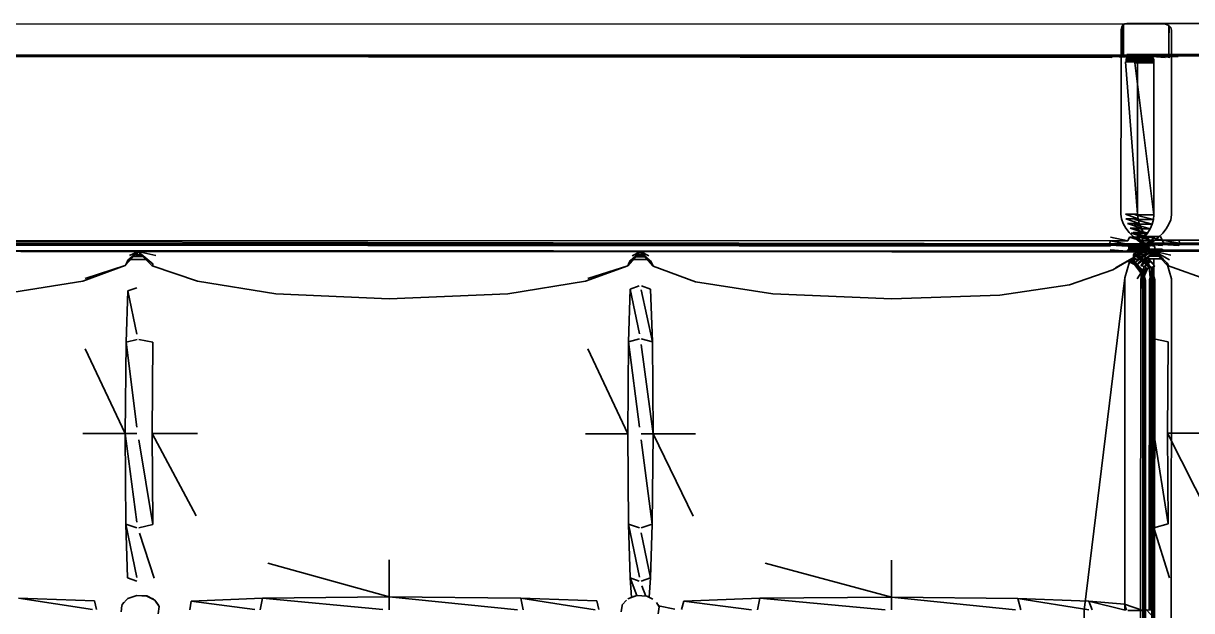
# Model space of a CAD drawing. Header units: millimetres. Extents: x 233224 to 234067, y -13631 to -11613.
# Drawn here: x 233548.9 to 233616, y -13103.9 to -13070.1 of the extents above; entities that cross this region are included whole.
import ezdxf

# ---------------------------------------------------------------- set-up
doc = ezdxf.new("R2010")
doc.units = ezdxf.units.MM
doc.header["$MEASUREMENT"] = 0
doc.layers.add('A_FLOR_PATT', color=7, linetype='Continuous')
doc.layers.add('A_FLOR_PATT_Pen_No__7', color=7, linetype='Continuous', lineweight=35)

# ---------------------------------------------------------------- blocks, each defined once
blk = doc.blocks.new('loca')
at = {"layer": 'A_FLOR_PATT_Pen_No__7', "linetype": 'Continuous'}
for p, q in [((182.33, 594.56), (-402.09, 594.56)), ((191.54, 591.92), (182.33, 594.56)), ((199.14, 584.61), (191.54, 591.92)), ((208.51, 589.52), (210.98, 591.56)), ((210.98, 591.56), (213.6, 593.14)), ((213.6, 593.14), (216.28, 594.15)), ((216.28, 594.15), (219.01, 594.56)), ((219.01, 594.56), (306.47, 594.56)), ((316.75, 594.56), (306.47, 594.56)), ((309.4, 593.64), (309.98, 590.49)), ((309.98, 593.03), (309.4, 593.64)), ((309.4, 591.05), (309.98, 590.49)), ((309.4, 591.05), (309.98, 583.34)), ((320.16, 593.08), (309.98, 593.03)), ((309.98, 593.03), (309.98, 590.49)), ((320.23, 593.03), (309.98, 593.03)), ((323.36, 594.56), (316.75, 594.56)), ((326.69, 593.19), (320.16, 593.08)), ((326.83, 593.03), (320.16, 593.08)), ((320.16, 593.08), (320.23, 593.03)), ((320.23, 593.03), (326.83, 593.03)), ((324.4, 594.56), (323.36, 594.56)), ((325.18, 594.51), (324.4, 594.56)), ((325.97, 594.35), (325.18, 594.51)), ((326.69, 594.1), (325.97, 594.35)), ((327.33, 593.64), (326.69, 594.1)), ((326.69, 593.19), (327.69, 593.24)), ((327.91, 593.03), (326.83, 593.03)), ((327.33, 593.64), (327.69, 593.24)), ((327.91, 593.03), (327.69, 593.24)), ((328.34, 592.12), (327.91, 593.03)), ((328.66, 591), (328.34, 592.12)), ((328.66, -593.34), (328.66, 591)), ((181.65, 584.97), (-401.41, 584.97)), ((188.89, 582.88), (181.65, 584.97)), ((188.88, 582.88), (189.47, 584.92)), ((189.47, 584.92), (195.52, 579.12)), ((198.25, 583.7), (198.96, 584.51)), ((198.96, 584.51), (199.68, 584.92)), ((199.68, 584.92), (200.4, 584.97)), ((200.4, 584.97), (201.09, 584.67)), ((201.09, 584.67), (201.66, 581.96)), ((201.66, 584), (201.09, 584.67)), ((204.13, 584.57), (202.34, 581.86)), ((204.13, 584.57), (206.21, 587.12)), ((204.13, 582.52), (206.21, 584.92)), ((204.13, 584.57), (204.13, 582.52)), ((206.21, 587.12), (208.51, 589.52)), ((206.21, 584.92), (206.21, 579.12)), ((213.6, 583.44), (216.28, 584.21)), ((216.28, 584.21), (219.01, 584.46)), ((216.28, 584.21), (219.01, 573.45)), ((216.28, 584.21), (216.28, 573.3)), ((219.01, 584.46), (306.47, 584.46)), ((219.01, 584.46), (306.47, 573.45)), ((219.01, 584.46), (219.01, 573.45)), ((306.47, 584.46), (307.25, 584.41)), ((306.47, 584.46), (307.25, 573.45)), ((306.47, 584.46), (306.47, 573.45)), ((307.25, 584.41), (308.04, 584.31)), ((307.25, 584.41), (308.04, 573.4)), ((307.25, 584.41), (307.25, 573.45)), ((308.04, 584.31), (308.76, 584.16)), ((308.04, 584.31), (308.76, 573.25)), ((308.04, 584.31), (308.04, 573.4)), ((308.76, 584.16), (309.4, 583.85)), ((308.76, 584.16), (309.4, 573.09)), ((308.76, 584.16), (308.76, 573.25)), ((309.98, 590.49), (309.98, 583.34)), ((310.73, 588.55), (310.73, 581.86)), ((-401.34, 583.7), (181.54, 583.7)), ((-401.27, 582.58), (181.54, 583.7)), ((-401.05, 579.73), (181.29, 579.73)), ((-401.02, 579.12), (181.29, 579.73)), ((-400.98, 578.71), (181.22, 578.71)), ((-12.84, 578.2), (-8.35, 578.2)), ((-8.35, 569.64), (-8.35, 578.2)), ((-4.62, 567.58), (-8.35, 578.2)), ((-8.35, 578.2), (-5.38, 578.2)), ((-5.38, 578.2), (8.07, 578.2)), ((5.44, 578.2), (181.22, 578.71)), ((8.07, 578.2), (38.69, 578.25)), ((38.69, 578.25), (93.16, 578.25)), ((93.16, 578.25), (146.65, 578.45)), ((146.65, 578.45), (174.26, 578.4)), ((174.26, 578.4), (185.66, 577.02)), ((181.22, 578.71), (181.12, 577.57)), ((181.29, 579.73), (181.22, 579.12)), ((181.22, 579.12), (187.42, 577.94)), ((181.22, 578.71), (187.13, 576.97)), ((181.29, 579.73), (187.42, 577.94)), ((181.54, 583.7), (181.47, 582.58)), ((181.47, 582.58), (188.53, 581.71)), ((181.54, 583.7), (188.53, 581.71)), ((187.24, 577.38), (187.42, 577.94)), ((187.24, 577.38), (191.76, 573.76)), ((187.42, 577.94), (191.76, 573.76)), ((188.21, 580.64), (188.53, 581.71)), ((188.53, 581.71), (188.75, 582.47)), ((188.53, 581.71), (194.2, 577.23)), ((188.53, 581.71), (193.81, 576.67)), ((197.82, 578.45), (188.64, 562.49)), ((188.75, 582.47), (194.2, 577.23)), ((194.41, 577.58), (188.89, 582.88)), ((189.79, 582.01), (195.52, 579.12)), ((194.2, 577.23), (194.41, 577.53)), ((194.41, 577.58), (195.73, 574.81)), ((194.41, 577.53), (194.41, 577.58)), ((194.41, 577.53), (195.72, 574.8)), ((194.41, 577.53), (195.72, 574.79)), ((194.42, 577.54), (195.52, 579.12)), ((195.52, 579.12), (196.74, 580.84)), ((195.52, 579.12), (197.03, 577.07)), ((195.52, 579.12), (196.74, 576.57)), ((196.74, 580.84), (197.75, 582.27)), ((196.74, 580.84), (197.92, 579.09)), ((196.74, 580.84), (197.92, 578.33)), ((197.75, 582.27), (197.92, 582.52)), ((197.75, 582.27), (197.92, 581.99)), ((197.75, 582.27), (197.92, 581.91)), ((197.82, 578.45), (197.82, 578.4)), ((197.82, 578.4), (197.82, 577.02)), ((198.25, 583.7), (197.92, 582.58)), ((197.92, 580.64), (197.92, 582.58)), ((197.92, 582.58), (198.25, 581.71)), ((197.92, 580.64), (198.25, 581.71)), ((197.92, 575.85), (197.92, 580.64)), ((198.25, 583.7), (198.25, 581.71)), ((198.25, 581.71), (198.96, 582.47)), ((198.25, 581.71), (198.96, 577.23)), ((198.25, 581.71), (198.25, 576.67)), ((198.96, 582.47), (198.96, 577.23)), ((198.96, 577.23), (199.68, 577.53)), ((199.68, 577.53), (200.4, 577.58)), ((199.68, 577.53), (200.4, 569.67)), ((199.68, 577.53), (199.68, 569.67)), ((200.4, 577.58), (201.09, 577.33)), ((200.4, 577.58), (201.09, 569.57)), ((200.4, 577.58), (200.4, 569.67)), ((201.09, 582.58), (201.66, 581.96)), ((201.09, 582.58), (201.66, 576.87)), ((201.66, 584), (202.08, 583.09)), ((201.66, 584), (201.66, 581.96)), ((201.66, 581.96), (201.66, 576.87)), ((202.08, 583.09), (202.34, 579.98)), ((202.08, 583.09), (202.36, 581.91)), ((202.34, 581.86), (202.08, 583.09)), ((202.08, 581.1), (202.34, 579.98)), ((202.08, 581.1), (202.34, 575.34)), ((202.34, 581.86), (204.13, 582.52)), ((202.34, 579.98), (204.13, 582.52)), ((202.34, 581.86), (202.34, 579.98)), ((202.34, 579.98), (202.34, 575.34)), ((204.13, 582.52), (206.21, 579.12)), ((204.13, 582.52), (204.13, 577.28)), ((204.13, 577.28), (206.21, 579.12)), ((206.21, 579.12), (208.51, 580.84)), ((206.21, 579.12), (208.51, 571.46)), ((206.21, 579.12), (206.21, 570.54)), ((208.51, 580.84), (210.98, 582.27)), ((208.51, 580.84), (210.98, 572.28)), ((208.51, 580.84), (208.51, 571.46)), ((210.98, 582.27), (213.6, 583.44)), ((210.98, 582.27), (213.6, 572.89)), ((210.98, 582.27), (210.98, 572.28)), ((213.6, 583.44), (216.28, 573.3)), ((213.6, 583.44), (213.6, 572.89)), ((309.4, 583.85), (309.98, 583.34)), ((309.4, 583.85), (309.98, 572.84)), ((309.4, 583.85), (309.4, 573.09)), ((309.98, 583.34), (309.98, 572.84)), ((310.73, 581.86), (310.73, 572.02)), ((185.66, 577.02), (190.51, 573.35)), ((185.72, 576.98), (187.13, 576.97)), ((186.89, 576.09), (187.13, 576.97)), ((187.13, 576.97), (191.26, 573.04)), ((187.39, 560.96), (195.38, 574.2)), ((190.13, 573.63), (191.26, 573.04)), ((190.51, 573.35), (192.44, 569.33)), ((190.89, 572.55), (191.26, 573.04)), ((191.26, 573.09), (191.44, 573.35)), ((191.26, 573.09), (192.87, 570.04)), ((191.26, 573.09), (192.78, 569.9)), ((191.26, 573.04), (191.26, 573.09)), ((191.26, 573.04), (192.77, 569.88)), ((191.26, 573.04), (192.76, 569.86)), ((191.44, 573.35), (191.76, 573.76)), ((191.44, 573.35), (193.1, 570.42)), ((191.44, 573.35), (192.95, 570.18)), ((191.76, 573.76), (193.24, 570.66)), ((193.81, 576.67), (194.2, 577.23)), ((193.81, 576.67), (195.29, 574.06)), ((194.2, 577.23), (195.59, 574.57)), ((194.2, 577.23), (195.53, 574.46)), ((195.03, 576.28), (195.93, 575.15)), ((197.82, 569.67), (197.82, 577.02)), ((197.82, 576), (197.92, 575.85)), ((197.82, 574.3), (197.92, 574.08)), ((197.82, 572.79), (197.92, 572.66)), ((197.92, 568.71), (197.92, 575.85)), ((198.25, 576.67), (198.96, 577.23)), ((198.25, 576.67), (198.96, 569.52)), ((198.96, 577.23), (199.68, 569.67)), ((198.96, 577.23), (198.96, 569.52)), ((201.09, 577.33), (201.66, 576.87)), ((201.09, 577.33), (201.66, 569.32)), ((201.09, 577.33), (201.09, 569.57)), ((201.66, 576.87), (201.66, 569.32)), ((202.08, 576.21), (202.34, 575.34)), ((202.08, 576.21), (202.34, 568.45)), ((202.34, 575.34), (202.34, 568.45)), ((204.13, 577.28), (206.21, 570.54)), ((309.4, 573.09), (309.98, 572.84)), ((309.4, 573.09), (309.98, 560.19)), ((309.98, 572.84), (309.98, 560.19)), ((310.73, 572.02), (310.73, 559.99)), ((-8.17, 568.75), (-4.62, 567.58)), ((-8.15, 567.98), (-3.01, 547.24)), ((-4.62, 567.58), (-3.01, 547.24)), ((197.82, 570.43), (197.82, 570.42)), ((197.82, 570.42), (197.91, 570.23)), ((197.82, 570.35), (197.91, 570.18)), ((197.82, 570.29), (197.9, 570.14)), ((197.82, 569.67), (197.83, 569.67)), ((197.82, 565.75), (197.82, 569.67)), ((197.82, 569.63), (197.83, 569.67)), ((197.82, 565.75), (197.82, 547.85)), ((197.83, 569.67), (197.92, 570.29)), ((197.92, 568.71), (197.92, 568.7)), ((197.92, 559.14), (197.92, 568.7)), ((197.92, 568.7), (198.25, 559.27)), ((198.25, 569.16), (198.96, 569.52)), ((198.25, 569.16), (198.96, 559.32)), ((198.25, 569.16), (198.25, 559.27)), ((201.09, 569.57), (201.66, 569.32)), ((201.09, 569.57), (201.66, 559.27)), ((201.66, 569.32), (201.66, 559.27)), ((202.08, 568.91), (202.34, 568.45)), ((202.08, 568.91), (202.34, 559.07)), ((202.34, 568.45), (204.13, 559.32)), ((202.34, 568.45), (202.34, 559.07)), ((204.13, 569.52), (206.21, 570.54)), ((204.13, 569.52), (206.21, 559.58)), ((204.13, 569.52), (204.13, 559.32)), ((178.74, 535.92), (187.39, 560.96)), ((197.92, 559.12), (198.25, 559.27)), ((197.92, 559.14), (197.92, 559.12)), ((197.92, -558.92), (197.92, 559.12)), ((197.92, 559.12), (198.25, -561.62)), ((198.25, 559.27), (198.25, -561.62)), ((201.09, 559.32), (201.66, 559.27)), ((201.09, 559.32), (201.66, -561.62)), ((201.66, 559.27), (201.66, -561.62)), ((202.08, 559.17), (202.34, 559.07)), ((202.08, 559.17), (202.37, -561.42)), ((202.34, 559.07), (204.13, 559.32)), ((202.34, 559.07), (204.13, -561.67)), ((202.34, 559.07), (202.37, -561.42)), ((204.13, 559.32), (204.13, -561.67)), ((309.4, 560.24), (309.98, 560.19)), ((309.4, 560.24), (309.98, -562.54)), ((309.98, 560.19), (309.98, -562.54)), ((310.73, 559.99), (310.73, -561.18)), ((-1.4, 506.34), (-8.01, 547.17)), ((-7.94, 549.16), (-3.01, 547.24)), ((-3.01, 547.24), (-1.4, 506.34)), ((197.82, 547.85), (197.82, 507.82)), ((172.83, 495.94), (178.74, 535.92)), ((-8.02, 505.06), (-0.65, 433.83)), ((-1.4, 506.34), (-8.01, 508.14)), ((-0.65, 433.83), (-1.4, 506.34)), ((197.82, 507.82), (197.82, 433.83)), ((170.64, 433.83), (172.83, 495.94)), ((-8.02, 433.83), (-0.65, 433.83)), ((-8.01, 430.08), (-1.4, 358.05)), ((-1.4, 358.05), (-0.65, 433.83)), ((-0.65, 433.83), (20.62, 433.83)), ((-0.65, 433.83), (18.72, 361.1)), ((173.51, 365.54), (170.64, 433.83)), ((197.82, 433.83), (197.82, 356.62)), ((180.5, 321.02), (173.51, 365.54)), ((-8.01, 356.68), (-1.4, 358.05)), ((-1.4, 358.05), (-2.98, 314.34)), ((197.82, 356.62), (197.82, 313.06)), ((-7.94, 353.34), (-2.98, 314.34)), ((93.16, 296.74), (45.86, 319.74)), ((93.16, 321.02), (93.16, 296.74)), ((180.5, 321.02), (189.36, 296.74)), ((-7.94, 313.16), (-2.98, 314.34)), ((-7.58, 309.27), (-5.7, 299.93)), ((197.82, 313.06), (197.82, 293.79)), ((-10.4, 299.75), (-6.27, 300.27)), ((-6.27, 300.27), (-3.89, 298.74)), ((-6.27, 300.27), (-6.24, 300.27)), ((-6.24, 300.27), (-5.21, 299.61)), ((-5.21, 299.6), (-4.81, 299.34)), ((-1.91, 296.59), (-0.22, 293.18)), ((10.26, 295.26), (41.13, 296.28)), ((41.13, 296.28), (39.09, 289.87)), ((93.16, 296.74), (41.13, 296.28)), ((89.59, 289.87), (41.13, 296.28)), ((144.39, 289.85), (93.16, 296.74)), ((145.9, 296.28), (93.16, 296.74)), ((93.16, 296.74), (93.16, 289.85)), ((147.6, 289.88), (145.9, 296.28)), ((145.9, 296.28), (176.16, 295.26)), ((175.92, 289.91), (145.9, 296.28)), ((197.21, 289.93), (189.36, 296.74)), ((190.32, 296.28), (189.36, 296.74)), ((190.32, 296.28), (192.58, 295.26)), ((197.21, 289.96), (190.32, 296.28)), ((-0.87, 294.5), (10.26, 295.26)), ((-0.79, 294.35), (-0.22, 293.18)), ((-0.22, 293.18), (0.11, 287.47)), ((-0.22, 293.18), (-0.18, 293.18)), ((-0.18, 293.18), (0.11, 287.47)), ((-0.18, 293.18), (0.14, 287.52)), ((5.72, 290.38), (-0.15, 292.59)), ((8.51, 289.97), (10.26, 295.26)), ((8.51, 288.81), (10.26, 283.59)), ((36.15, 289.97), (10.26, 295.26)), ((10.65, 288.91), (41.13, 282.62)), ((39.09, 288.91), (41.13, 282.62)), ((96.92, 288.91), (145.9, 282.62)), ((145.9, 282.62), (147.6, 288.91)), ((150.63, 288.81), (176.16, 283.59)), ((178.08, 290.04), (176.16, 295.26)), ((178.07, 288.75), (176.16, 283.59)), ((189.68, 282.16), (197.21, 288.86)), ((190.58, 282.62), (197.21, 288.83)), ((192.58, 295.26), (197.82, 289.4)), ((197.21, 288.7), (192.77, 283.59)), ((193.25, 285.33), (193.27, 289.3)), ((193.27, 293.35), (193.27, 289.3)), ((194.88, 291.96), (194.85, 287.47)), ((195.51, 291.4), (194.85, 287.47)), ((195.38, 294.24), (197.82, 289.4)), ((195.42, 284.61), (197.82, 289.4)), ((195.8, 291.15), (195.77, 287.58)), ((196.37, 290.66), (195.79, 287.59)), ((197.14, 288.8), (197.16, 289.98)), ((197.21, 288.18), (197.21, 290.08)), ((197.82, 293.79), (197.82, 289.4)), ((197.82, 285.02), (197.82, 289.4)), ((0.11, 287.47), (-1.69, 282.26)), ((10.26, 283.59), (-0.96, 284.36)), ((-0.29, 286.27), (-0.83, 284.74)), ((0.14, 287.52), (-0.29, 286.27)), ((0.1, 287.39), (10.26, 283.59)), ((0.11, 287.47), (0.14, 287.52)), ((41.13, 282.62), (10.26, 283.59)), ((41.13, 282.62), (93.16, 282.16)), ((93.16, 282.16), (145.9, 282.62)), ((93.16, 282.16), (141.92, 259.16)), ((93.16, 282.16), (93.16, 257.88)), ((176.16, 283.59), (145.9, 282.62)), ((189.68, 282.16), (180.75, 257.88)), ((189.68, 282.16), (182.26, 259.16)), ((189.68, 282.16), (190.58, 282.62)), ((192.77, 283.59), (190.58, 282.62)), ((194.85, 287.47), (194.83, 286.74)), ((194.85, 287.47), (195.7, 287.52)), ((197.82, 285.02), (197.82, 265.74)), ((-5.64, 278.92), (-9.25, 278.44)), ((-5.13, 279), (-5.64, 278.93)), ((-2.44, 281.54), (-5.13, 279)), ((-5.11, 279), (-5.13, 279)), ((-8.01, 263.51), (-1.4, 220.81)), ((-7.93, 265.64), (-2.98, 264.52)), ((-2.98, 264.52), (-1.4, 220.81)), ((197.82, 265.74), (197.82, 222.19)), ((173.58, 213.32), (180.75, 257.88)), ((-1.4, 220.81), (-8.01, 222.12)), ((197.82, 222.19), (197.82, 145.03)), ((-0.65, 145.03), (-8.02, 218.9)), ((-0.65, 145.03), (-1.4, 220.81)), ((170.64, 145.03), (173.58, 213.32)), ((-0.65, 145.03), (-8.02, 145.03)), ((-8.01, 141.43), (-1.43, 72.41)), ((-1.43, 72.41), (-0.65, 145.03)), ((-0.65, 145.03), (18.68, 75.47)), ((20.62, 145.03), (-0.65, 145.03)), ((173.54, 79.91), (170.64, 145.03)), ((197.82, 145.03), (197.82, 70.99)), ((180.65, 34.93), (173.54, 79.91)), ((-8.04, 71.05), (-1.43, 72.41)), ((-7.97, 67.88), (-3.08, 31.26)), ((-1.43, 72.41), (-3.08, 31.26)), ((197.82, 70.99), (197.82, 30.6)), ((93.16, 8.92), (45.79, 34.27)), ((93.16, 34.93), (93.16, 8.92)), ((180.65, 34.93), (189.5, 8.92)), ((-8.08, 30.65), (-3.08, 31.26)), ((197.82, 30.6), (197.82, 11.27)), ((-10.4, 12.39), (-6.27, 12.9)), ((-6.27, 12.9), (-2.54, 10.5)), ((-6.27, 12.9), (-6.24, 12.9)), ((-6.24, 12.9), (-4.98, 12.09)), ((-4.98, 12.08), (-2.54, 10.5)), ((-2.54, 10.5), (-0.22, 5.82)), ((-2.54, 10.5), (-2.53, 10.5)), ((-2.11, 9.7), (-0.22, 5.82)), ((-1.83, 9.16), (-0.18, 5.87)), ((35.99, 1.55), (10.08, 10.09)), ((40.98, 9.28), (38.98, 1.22)), ((89.51, 1.22), (40.98, 9.28)), ((93.16, 8.92), (40.98, 9.28)), ((145.65, 9.33), (93.16, 8.92)), ((147.28, 1.27), (145.65, 9.33)), ((190.43, 9.33), (189.5, 8.92)), ((197.21, 1.22), (189.5, 8.92)), ((197.21, 1.38), (190.43, 9.33)), ((195.42, 11.01), (197.82, 0.66)), ((197.82, 11.27), (197.82, 0.66)), ((0.14, 0.15), (-1.69, -5.05)), ((0.11, 0.1), (-1.69, -5.05)), ((0.14, 0.15), (-0.87, -2.77)), ((-0.22, 5.82), (-0.18, 5.87)), ((-0.22, 5.82), (0.11, 0.1)), ((-0.18, 5.87), (0.11, 0.1)), ((-0.18, 5.87), (0.14, 0.15)), ((0.11, 0.1), (0.14, 0.15)), ((8.38, 0.03), (10.15, -5.21)), ((10.51, 0.13), (41.02, -6.17)), ((38.98, 0.13), (41.02, -6.17)), ((42.28, 0.15), (93.16, -6.63)), ((93.16, 0.15), (93.16, -6.63)), ((96.9, 0.13), (145.65, -6.17)), ((145.65, -6.17), (147.28, 0.18)), ((150.23, 0.08), (175.08, -5.1)), ((176.81, 0.07), (175.08, -5.1)), ((190.58, -6.17), (197.21, 0.08)), ((197.21, 0.01), (192.77, -5.1)), ((193.24, -3.46), (193.27, 1.94)), ((193.27, 5.16), (193.27, 1.94)), ((194.85, 0.1), (194.8, -2.07)), ((194.87, 3.56), (194.85, 0.1)), ((195.35, 3.08), (194.85, 0.1)), ((194.85, 0.1), (195.77, 0.15)), ((195.42, -4.13), (197.8, 0.74)), ((195.77, 0.15), (195.45, -1.5)), ((195.77, 0.15), (195.75, -1.24)), ((195.79, 2.64), (195.77, 0.15)), ((196.17, 2.26), (195.77, 0.15)), ((195.77, 0.15), (196.74, 0.26)), ((196.74, 0.26), (196.6, -0.48)), ((197.13, 0.01), (197.14, 0.51)), ((197.13, 0.01), (197.21, 0.08)), ((197.14, 0.51), (197.14, 1.29)), ((197.21, -0.48), (197.21, 1.88)), ((197.82, -3.73), (197.82, 0.66)), ((-1.69, -5.05), (-5.13, -8.36)), ((-1.69, -5.05), (-1.67, -5.05)), ((41.02, -6.17), (10.15, -5.21)), ((41.02, -6.17), (93.16, -6.63)), ((93.16, -6.63), (145.65, -6.17)), ((93.16, -6.63), (141.77, -29.63)), ((93.16, -6.63), (93.16, -30.91)), ((175.08, -5.1), (145.65, -6.17)), ((189.68, -6.63), (180.75, -30.91)), ((189.68, -6.63), (182.26, -29.63)), ((196.9, -0.21), (189.68, -6.63)), ((189.68, -6.63), (190.58, -6.17)), ((192.77, -5.1), (190.58, -6.17)), ((197.82, -3.73), (197.82, -23.05)), ((-5.59, -8.42), (-9.22, -8.87)), ((-5.43, -8.41), (-5.59, -8.42)), ((-5.13, -8.36), (-5.43, -8.4)), ((-3.83, -7.13), (-5.13, -8.36)), ((-5.1, -8.36), (-5.13, -8.36)), ((-8.04, -25.28), (-1.4, -67.98)), ((-7.97, -23.14), (-2.98, -24.27)), ((-2.98, -24.27), (-1.4, -67.98)), ((197.82, -23.05), (197.82, -66.6)), ((173.58, -75.47), (180.75, -30.91))]:
    blk.add_line(p, q, dxfattribs=at)
blk = doc.blocks.new('loca_2')
at = {"layer": 'A_FLOR_PATT_Pen_No__7', "linetype": 'Continuous'}
for p, q in [((328.68, -562.24), (328.68, 560.02)), ((309.42, 530.88), (310, -533.06)), ((310, 530.83), (310, -533.06)), ((310.75, 530.64), (310.75, -531.77)), ((197.94, -529.63), (197.94, 529.82)), ((197.94, 529.82), (198.26, -532.19)), ((198.26, 529.96), (198.26, -532.19)), ((201.1, 530.01), (201.67, -532.19)), ((201.67, 529.96), (201.67, -532.19)), ((202.1, 529.87), (202.38, -532)), ((202.35, 529.77), (204.14, -532.23)), ((202.35, 529.77), (202.38, -532)), ((204.14, 530.01), (204.14, -532.23)), ((93.16, -538.85), (45.79, -514.84)), ((93.16, -514.21), (93.16, -538.85)), ((180.66, -514.21), (189.51, -538.85)), ((197.83, -518.36), (197.83, -536.63)), ((197.94, -529.63), (197.94, -532.09)), ((195.43, -536.92), (197.83, -546.73)), ((197.83, -536.63), (197.83, -546.73)), ((197.94, -532.09), (198.26, -532.19)), ((197.94, -541.15), (197.94, -532.09)), ((197.94, -532.09), (198.26, -541.56)), ((198.26, -532.19), (198.26, -541.56)), ((201.1, -532.28), (201.67, -532.19)), ((201.1, -532.28), (201.67, -541.7)), ((201.67, -532.19), (201.67, -541.7)), ((202.1, -532.14), (202.38, -532)), ((202.1, -532.14), (202.38, -540.89)), ((202.38, -532), (204.14, -532.23)), ((202.38, -532), (204.14, -541.9)), ((202.38, -532), (202.38, -540.89)), ((204.14, -532.23), (204.14, -541.9)), ((309.42, -533.1), (310, -533.06)), ((309.42, -533.1), (310, -545.04)), ((310, -533.06), (310, -545.04)), ((310.75, -531.77), (310.75, -532.86)), ((310.75, -532.86), (310.75, -532.87)), ((310.75, -532.87), (310.75, -544.27)), ((38.83, -546.73), (10.08, -537.74)), ((40.98, -538.52), (38.83, -546.73)), ((93.16, -546.73), (40.98, -538.52)), ((93.16, -538.85), (40.98, -538.52)), ((145.66, -538.52), (93.16, -538.85)), ((147.42, -546.73), (145.66, -538.52)), ((190.45, -538.52), (189.51, -538.85)), ((189.51, -538.85), (197.78, -546.68)), ((197.79, -546.68), (190.45, -538.52)), ((192.7, -537.7), (197.79, -546.56)), ((193.28, -542.41), (193.28, -548.18)), ((197.94, -542.62), (197.83, -542.01)), ((197.94, -541.15), (197.94, -541.17)), ((197.94, -547.88), (197.94, -541.17)), ((197.94, -541.17), (198.26, -541.56)), ((198.26, -541.56), (198.98, -541.9)), ((198.26, -541.56), (198.98, -549.25)), ((198.26, -541.56), (198.26, -548.66)), ((198.98, -541.9), (198.98, -549.25)), ((201.1, -541.95), (201.67, -541.7)), ((201.1, -541.95), (201.67, -548.86)), ((201.67, -541.7), (201.67, -548.86)), ((202.1, -541.37), (202.38, -540.89)), ((202.1, -541.37), (202.38, -547.41)), ((202.38, -540.89), (204.14, -541.9)), ((202.38, -540.89), (202.38, -547.41)), ((204.14, -541.9), (206.22, -542.87)), ((204.14, -541.9), (206.22, -551.03)), ((204.14, -541.9), (204.14, -549.25)), ((206.22, -542.87), (206.22, -551.03)), ((-8.42, -550.89), (-12.98, -546.63)), ((-12.98, -546.63), (-8.5, -546.73)), ((-8.5, -546.73), (-8.42, -550.89)), ((-5.38, -546.73), (-8.5, -546.73)), ((181.09, -546.73), (-8.49, -547.23)), ((181.23, -548.27), (-8.47, -548.27)), ((181.23, -548.66), (-8.46, -548.85)), ((181.3, -549.25), (-8.45, -549.25)), ((8.18, -546.73), (-5.38, -546.73)), ((38.83, -546.73), (8.18, -546.73)), ((93.16, -546.73), (38.83, -546.73)), ((147.42, -546.73), (93.16, -546.73)), ((177.03, -546.63), (147.42, -546.73)), ((190.09, -546.63), (177.03, -546.63)), ((181.09, -546.73), (181.23, -548.27)), ((184.18, -546.63), (181.23, -548.27)), ((187.14, -546.68), (181.23, -548.27)), ((181.23, -548.66), (181.3, -549.25)), ((187.26, -547.02), (181.3, -549.25)), ((187.43, -547.6), (181.3, -549.25)), ((188.22, -550.17), (181.55, -553.06)), ((187.13, -546.63), (187.14, -546.68)), ((187.2, -546.63), (187.14, -546.68)), ((187.17, -546.63), (187.14, -546.68)), ((187.29, -546.63), (187.18, -546.73)), ((187.69, -546.63), (187.26, -547.02)), ((187.64, -546.63), (187.26, -547.02)), ((187.26, -547.02), (187.43, -547.6)), ((188.49, -546.63), (187.43, -547.6)), ((188.31, -546.63), (187.43, -547.6)), ((191.97, -548.4), (188.76, -551.9)), ((192.29, -548.69), (188.76, -551.9)), ((192.37, -548.76), (188.87, -552.24)), ((192.54, -548.92), (188.87, -552.24)), ((192.55, -548.93), (188.9, -552.29)), ((192.57, -548.95), (188.9, -552.29)), ((197.45, -547.05), (189.69, -553.64)), ((192.8, -549.17), (190.06, -553.32)), ((193.27, -549.6), (190.09, -546.63)), ((190.09, -546.63), (193.28, -546.71)), ((190.59, -553.16), (197.39, -547.13)), ((197.81, -546.66), (192.78, -552.19)), ((193.27, -550.61), (193.28, -548.18)), ((194.89, -544.5), (194.86, -549.25)), ((194.89, -543.94), (194.89, -544.5)), ((194.99, -544.04), (194.89, -544.5)), ((194.89, -544.5), (195.45, -544.47)), ((195.76, -544.77), (194.99, -549.14)), ((197.81, -546.67), (195.43, -551.23)), ((195.82, -544.82), (195.8, -548.46)), ((196.64, -545.6), (196.12, -548.18)), ((197.17, -547.29), (197.18, -546.11)), ((197.78, -546.68), (197.41, -547.09)), ((197.94, -543.94), (197.83, -544.15)), ((197.83, -546.73), (197.83, -550.89)), ((197.94, -547.88), (197.94, -547.89)), ((197.94, -552.43), (197.94, -547.89)), ((198.26, -548.66), (198.98, -549.25)), ((198.26, -548.66), (198.98, -554.17)), ((198.98, -549.25), (199.69, -549.48)), ((198.98, -549.25), (199.69, -554.56)), ((198.98, -549.25), (198.98, -554.17)), ((199.69, -549.48), (200.42, -549.53)), ((199.69, -549.48), (200.42, -554.56)), ((199.69, -549.48), (199.69, -554.56)), ((200.42, -549.53), (201.1, -549.29)), ((200.42, -549.53), (201.1, -554.27)), ((200.42, -549.53), (200.42, -554.56)), ((201.1, -549.29), (201.67, -548.86)), ((201.1, -549.29), (201.67, -553.74)), ((201.1, -549.29), (201.1, -554.27)), ((201.67, -548.86), (201.67, -553.74)), ((202.1, -548.23), (202.38, -547.41)), ((202.1, -548.23), (202.38, -551.8)), ((202.38, -547.41), (202.38, -551.8)), ((204.14, -549.25), (206.22, -551.03)), ((204.14, -549.25), (206.22, -556.49)), ((309.42, -545.28), (310, -545.04)), ((309.42, -545.28), (310, -555.04)), ((310, -545.04), (310, -555.04)), ((310.75, -544.27), (310.75, -553.63)), ((-401.44, -554.27), (181.66, -554.27)), ((181.48, -551.99), (-401.37, -553.06)), ((181.55, -553.06), (-401.37, -553.06)), ((181.48, -551.99), (181.55, -553.06)), ((188.54, -551.13), (181.55, -553.06)), ((188.54, -551.13), (181.62, -553.83)), ((181.66, -554.27), (188.9, -552.29)), ((187.63, -552.64), (181.8, -556.3)), ((188.54, -551.13), (188.76, -551.9)), ((188.91, -552.28), (189.48, -554.22)), ((190.63, -553.17), (189.48, -554.22)), ((189.94, -553.51), (189.48, -554.22)), ((190.59, -553.16), (189.69, -553.64)), ((189.69, -553.64), (190.55, -553.21)), ((193.12, -552.14), (190.16, -556.35)), ((193.25, -553.54), (190.16, -556.35)), ((190.55, -553.21), (192.67, -552.29)), ((190.55, -553.21), (192.56, -552.29)), ((190.62, -553.14), (190.55, -553.21)), ((192.78, -552.19), (190.59, -553.16)), ((193.24, -554.87), (190.69, -558.14)), ((193.24, -555.82), (190.69, -558.14)), ((193.34, -556.96), (191.16, -559.54)), ((192.67, -552.29), (193.26, -552.1)), ((192.73, -552.22), (192.67, -552.29)), ((192.69, -552.23), (194.36, -551.65)), ((195.43, -551.23), (192.78, -552.19)), ((193.24, -554.8), (193.26, -552.03)), ((193.24, -554.8), (193.24, -556.63)), ((193.64, -557.94), (193.24, -556.63)), ((194.75, -554.8), (194.68, -557.94)), ((195.68, -554.8), (194.68, -557.94)), ((195.51, -551.22), (194.75, -554.8)), ((194.82, -551.45), (194.75, -554.8)), ((194.75, -554.8), (195.68, -554.8)), ((197.83, -550.89), (195.43, -551.23)), ((196.69, -554.42), (195.61, -557.89)), ((195.68, -554.8), (195.61, -557.89)), ((196.48, -551.08), (195.68, -554.8)), ((195.76, -551.18), (195.68, -554.8)), ((195.68, -554.8), (196.69, -554.42)), ((196.97, -556.49), (196.54, -557.8)), ((196.97, -556.49), (197.01, -556.1)), ((197.01, -556.1), (197.08, -553.55)), ((198.11, -554.85), (197.02, -555.85)), ((198.01, -554.5), (197.03, -555.39)), ((198.02, -554.54), (197.03, -555.49)), ((197.94, -553.4), (197.06, -554.2)), ((197.94, -553.51), (197.06, -554.46)), ((197.08, -553.55), (197.13, -550.99)), ((197.76, -551.71), (197.1, -552.49)), ((197.76, -551.71), (197.1, -552.31)), ((197.83, -550.98), (197.12, -551.11)), ((197.13, -551), (197.83, -550.89)), ((197.29, -551.08), (197.76, -551.71)), ((197.76, -551.71), (197.94, -551.95)), ((197.83, -550.89), (197.83, -550.98)), ((197.94, -554.27), (197.94, -552.43)), ((197.94, -552.43), (198.26, -555.34)), ((197.94, -554.27), (198.26, -555.34)), ((198.26, -553.45), (198.98, -554.17)), ((198.26, -553.45), (198.98, -556.1)), ((198.26, -553.45), (198.26, -555.34)), ((198.98, -556.1), (198.26, -555.34)), ((199.69, -556.49), (198.98, -556.1)), ((200.42, -556.54), (199.69, -556.49)), ((201.1, -556.25), (200.42, -556.54)), ((201.1, -554.27), (201.67, -553.74)), ((201.1, -554.27), (201.67, -555.62)), ((201.1, -556.25), (201.67, -555.62)), ((201.67, -553.74), (201.67, -555.62)), ((202.1, -554.75), (201.67, -555.62)), ((202.1, -552.87), (202.38, -551.8)), ((202.1, -552.87), (202.38, -553.59)), ((202.1, -554.75), (202.38, -553.59)), ((202.38, -551.8), (204.14, -556.15)), ((202.38, -551.8), (202.38, -553.59)), ((202.38, -553.59), (204.14, -556.15)), ((204.14, -554.22), (206.22, -556.49)), ((204.14, -554.22), (206.22, -558.62)), ((204.14, -554.22), (204.14, -556.15)), ((206.22, -558.62), (204.14, -556.15)), ((206.22, -551.03), (208.52, -552.63)), ((206.22, -551.03), (208.52, -558.62)), ((206.22, -551.03), (206.22, -556.49)), ((208.52, -552.63), (210.99, -554.03)), ((208.52, -552.63), (210.99, -560.4)), ((208.52, -552.63), (208.52, -558.62)), ((210.99, -554.03), (213.61, -555.09)), ((210.99, -554.03), (213.61, -561.86)), ((210.99, -554.03), (210.99, -560.4)), ((213.61, -555.09), (216.3, -555.82)), ((213.61, -555.09), (216.3, -562.78)), ((213.61, -555.09), (213.61, -561.86)), ((216.3, -555.82), (219.02, -556.06)), ((216.3, -555.82), (219.02, -563.11)), ((216.3, -555.82), (216.3, -562.78)), ((219.02, -556.06), (306.49, -556.06)), ((219.02, -556.06), (306.49, -563.11)), ((219.02, -556.06), (219.02, -563.11)), ((306.49, -556.06), (307.27, -556.06)), ((306.49, -556.06), (307.27, -563.06)), ((306.49, -556.06), (306.49, -563.11)), ((307.27, -556.06), (308.06, -555.96)), ((307.27, -556.06), (308.06, -562.97)), ((307.27, -556.06), (307.27, -563.06)), ((308.06, -555.96), (308.78, -555.77)), ((308.06, -555.96), (308.78, -562.72)), ((308.06, -555.96), (308.06, -562.97)), ((308.78, -555.77), (309.42, -555.48)), ((308.78, -555.77), (309.42, -562.34)), ((308.78, -555.77), (308.78, -562.72)), ((309.42, -555.48), (310, -555.04)), ((309.42, -555.48), (310, -561.76)), ((309.42, -555.48), (309.42, -562.34)), ((310, -555.04), (310, -561.76)), ((310.75, -553.63), (310.75, -553.64)), ((310.75, -553.64), (310.75, -559.92)), ((-8.54, -586.6), (182.34, -563.31)), ((182.34, -563.31), (-8.54, -563.31)), ((182.34, -563.31), (191.56, -560.79)), ((193.48, -557.43), (191.16, -559.54)), ((193.77, -558), (191.45, -560.51)), ((194.04, -558.13), (191.45, -560.51)), ((194.21, -558.22), (191.56, -560.79)), ((194.34, -558.27), (191.56, -560.79)), ((194.64, -558.42), (193.64, -557.94)), ((195.61, -557.89), (194.64, -558.42)), ((194.68, -557.94), (194.64, -558.42)), ((194.64, -558.42), (195.58, -558.38)), ((195.61, -557.89), (194.68, -557.94)), ((196.57, -557.36), (195.58, -558.38)), ((195.58, -558.38), (196.54, -557.8)), ((195.61, -557.89), (195.58, -558.38)), ((196.57, -557.36), (195.61, -557.89)), ((208.52, -560.84), (206.22, -558.62)), ((210.99, -562.78), (208.52, -560.84)), ((213.61, -564.27), (210.99, -562.78)), ((309.42, -562.34), (310, -561.76)), ((309.42, -562.34), (310, -564.18)), ((310, -561.76), (310, -564.18)), ((310.75, -559.92), (310.75, -562.24)), ((328.36, -563.36), (327.93, -564.18)), ((328.68, -562.24), (328.36, -563.36)), ((216.3, -565.24), (213.61, -564.27)), ((219.02, -565.63), (216.3, -565.24)), ((306.49, -565.63), (219.02, -565.63)), ((306.49, -565.63), (316.77, -565.63)), ((309.42, -564.8), (310, -564.18)), ((309.42, -564.8), (319.79, -564.71)), ((310, -564.18), (320.25, -564.18)), ((316.77, -565.63), (323.38, -565.63)), ((319.79, -564.71), (319.72, -564.8)), ((319.72, -564.8), (326.28, -564.8)), ((319.79, -564.71), (326.42, -564.61)), ((326.28, -564.8), (319.79, -564.71)), ((320.25, -564.18), (326.85, -564.18)), ((324.42, -565.63), (323.38, -565.63)), ((325.2, -565.58), (324.42, -565.63)), ((325.99, -565.43), (325.2, -565.58)), ((326.71, -565.19), (325.99, -565.43)), ((326.42, -564.61), (327.57, -564.56)), ((327.35, -564.8), (326.71, -565.19)), ((326.85, -564.18), (327.93, -564.18)), ((327.35, -564.8), (327.57, -564.56)), ((327.93, -564.18), (327.57, -564.56)), ((-8.5, -586.6), (-211.17, -586.6))]:
    blk.add_line(p, q, dxfattribs=at)

msp = doc.modelspace()

# ---------------------------------------------------------------- block references
at = {"layer": 'A_FLOR_PATT', "linetype": 'Continuous', "xscale": -0.1, "yscale": 0.1, "zscale": 100, "rotation": 269.9802354796223}
for name, p in [('loca', (233555.4, -13102.989)), ('loca_2', (233668.516, -13102.987))]:
    msp.add_blockref(name, p, dxfattribs=at)

doc.saveas('drawing.dxf')
